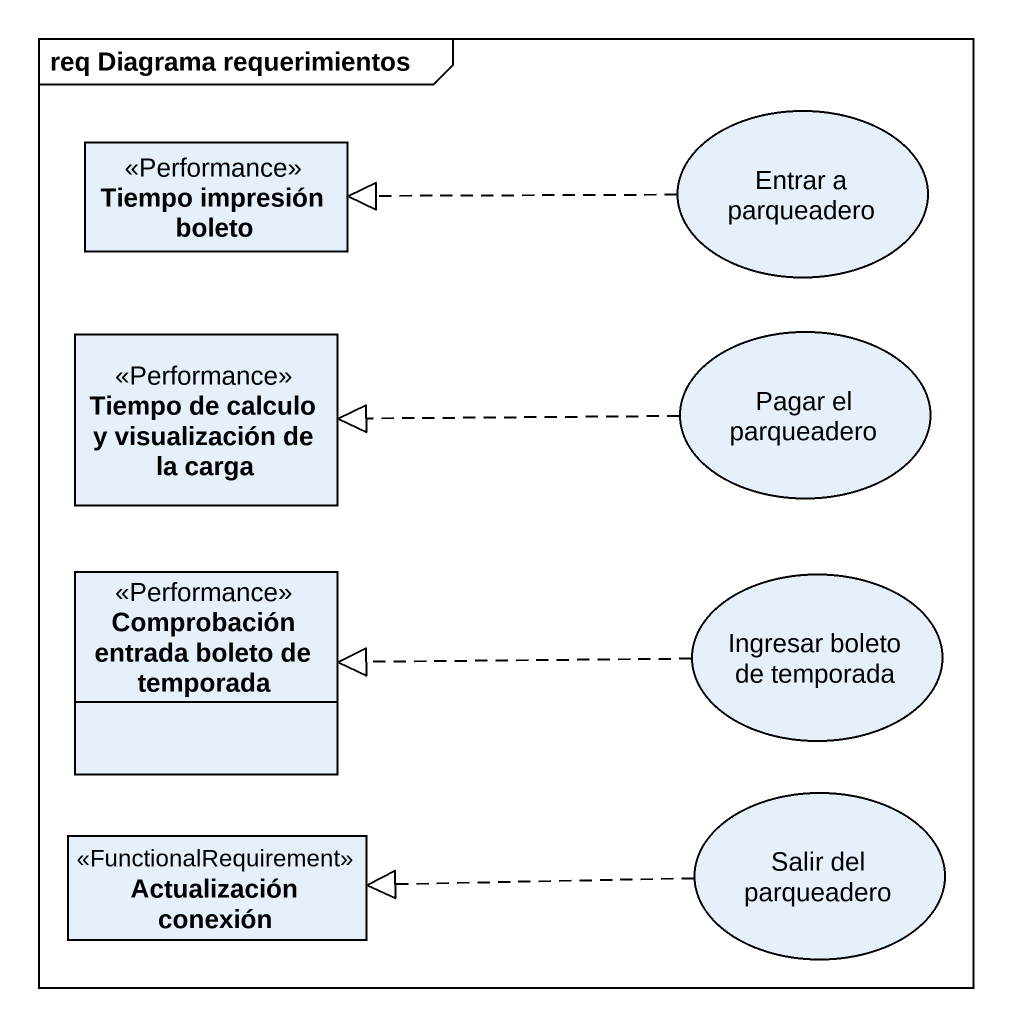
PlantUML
@startuml
mainframe req Diagrama requerimientos
allowmixing
hide circle
hide empty members
class "Tiempo impresión boleto" as Tiempo_impresión_boleto <<Performance>>
usecase "Entrar a parqueadero" as Entrar_a_parqueadero
class "Tiempo de calculo y visualización de la carga" as Tiempo_de_calculo_y <<Performance>>
usecase "Pagar el parqueadero" as Pagar_el_parqueadero
class "Comprobación entrada boleto de temporada" as Comprobación_entrada_boleto <<Performance>>
usecase "Ingresar boleto de temporada" as Ingresar_boleto_de_temporada
usecase "Salir del parqueadero" as Salir_del_parqueadero
class "Actualización conexión" as Actualización_conexión <<FunctionalRequirement>>
Entrar_a_parqueadero .left.|> Tiempo_impresión_boleto
Pagar_el_parqueadero .left.|> Tiempo_de_calculo_y
Ingresar_boleto_de_temporada .left.|> Comprobación_entrada_boleto
Salir_del_parqueadero .left.|> Actualización_conexión
@enduml
